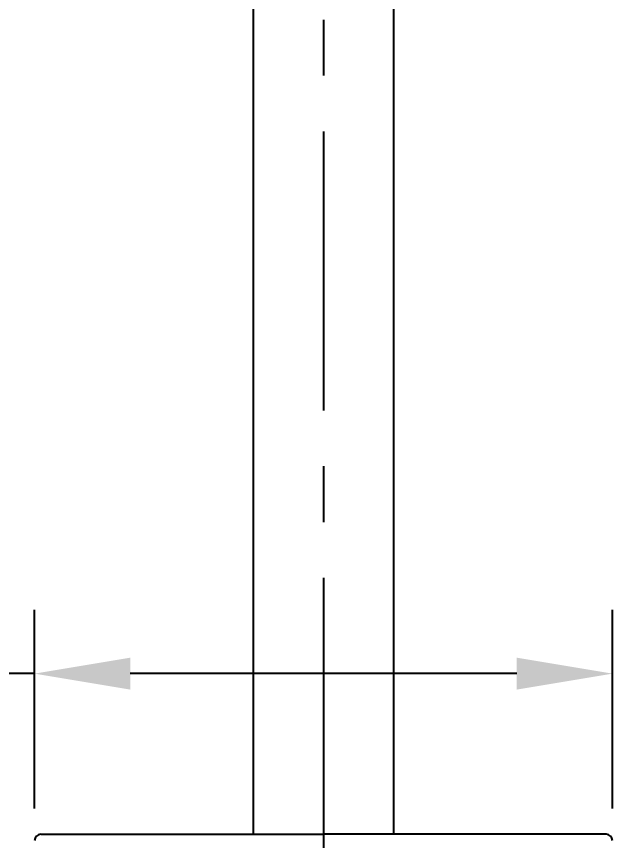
# Model space of a CAD drawing. Extents: x -4509 to -4089, y -1506 to -1209.
# Drawn here: x -4430.06 to -4411.38, y -1360.23 to -1334.39 of the extents above; entities that cross this region are included whole.
import ezdxf

# ---------------------------------------------------------------- set-up
doc = ezdxf.new("R2010")
doc.units = 0
doc.header["$LTSCALE"] = 7
doc.linetypes.add('CENTER', pattern=[2, 1.25, -0.25, 0.25, -0.25])
doc.layers.get('Defpoints').update_dxf_attribs({"linetype": 'CONTINUOUS'})
for name, color, linetype in [('0811-9_9_1_1DXF_CONTINUOUS_LINE', 7, 'CONTINUOUS'), ('CL', 1, 'CENTER'), ('DWG', 7, 'CONTINUOUS')]:
    doc.layers.add(name, color=color, linetype=linetype)
doc.styles.add('DD', font='romans', dxfattribs={"bigfont": 'GHS.shx'})
doc.dimstyles.new('CWC', dxfattribs={"dimscale": 0, "dimtxt": 3.5, "dimasz": 3, "dimexe": 2, "dimexo": 1, "dimgap": 1, "dimtad": 1, "dimdec": 4, "dimdsep": 46, "dimtxsty": 'DD', "dimcen": 3, "dimclrd": 2, "dimclre": 2, "dimclrt": 2, "dimadec": 3, "dimazin": 2, "dimtfac": 1, "dimtdec": 4, "dimtmove": 0, "dimatfit": 3, "dimfxl": 1, "dimtvp": 1, "dimtolj": 1, "dimtzin": 0, "dimlwd": -1, "dimlwe": -1, "dimarcsym": 0})

# ---------------------------------------------------------------- blocks, each defined once
blk = doc.blocks.new('*D1')
at = {"layer": 'Defpoints', "color": 0, "transparency": 16777216}
for p in [(-5050.242, -2463.818), (-5068.358, -2469.05), (-5050.242, -2469.05)]:
    blk.add_point(p, dxfattribs=at)
at = {"layer": 'DWG', "color": 2, "transparency": 16777216}
for p, q in [((-5068.358, -2468.05), (-5068.358, -2461.818)), ((-5050.242, -2468.05), (-5050.242, -2461.818)), ((-5068.358, -2463.818), (-5084.191, -2463.818)), ((-5053.242, -2463.818), (-5065.358, -2463.818))]:
    blk.add_line(p, q, dxfattribs=at)
for points in [[(-5065.358, -2463.318), (-5065.358, -2464.318), (-5068.358, -2463.818)], [(-5053.242, -2463.318), (-5053.242, -2464.318), (-5050.242, -2463.818)]]:
    blk.add_solid(points, dxfattribs=at)
at = {"layer": 'DWG', "color": 2, "transparency": 16777216, "insert": (-5078.191, -2460.152), "char_height": 3.5, "attachment_point": 5, "style": 'DD'}
blk.add_mtext('\\A1;(91)', dxfattribs=at)
blk = doc.blocks.new('*D8')
at = {"layer": 'Defpoints', "color": 0, "transparency": 16777216}
for p in [(-5061.499, -2391.054), (-5091.83, -2505.254), (-5061.499, -2505.254)]:
    blk.add_point(p, dxfattribs=at)
at = {"layer": 'DWG', "color": 2, "transparency": 16777216}
for p, q in [((-5084.092, -2391.054), (-5093.83, -2391.054)), ((-5062.499, -2391.054), (-5075.364, -2391.054)), ((-5091.83, -2394.054), (-5091.83, -2502.254)), ((-5062.499, -2505.254), (-5093.83, -2505.254))]:
    blk.add_line(p, q, dxfattribs=at)
for points in [[(-5092.33, -2394.054), (-5091.33, -2394.054), (-5091.83, -2391.054)], [(-5092.33, -2502.254), (-5091.33, -2502.254), (-5091.83, -2505.254)]]:
    blk.add_solid(points, dxfattribs=at)
at = {"layer": 'DWG', "color": 2, "transparency": 16777216, "insert": (-5094.58, -2448.154), "char_height": 3.5, "attachment_point": 5, "rotation": 90, "style": 'DD'}
blk.add_mtext('\\A1;570{\\H0.5x;\\S%%P5^ ;}', dxfattribs=at)

msp = doc.modelspace()

# ---------------------------------------------------------------- linework, layer by layer
at = {"layer": '0811-9_9_1_1DXF_CONTINUOUS_LINE', "color": 7, "linetype": 'Continuous'}
for p, q in [((-4422.6366, -1360.03476), (-4422.6366, -1320.71543)), ((-4418.2366, -1360.03476), (-4418.2366, -1320.71543)), ((-4429.29481, -1360.03476), (-4420.43706, -1360.03476)), ((-4411.57931, -1360.03476), (-4420.43706, -1360.03476))]:
    msp.add_line(p, q, dxfattribs=at)
for centre, start, end in [((-4429.29481, -1360.23476), 90, 179), ((-4411.57931, -1360.23476), 1, 90)]:
    msp.add_arc(centre, 0.2, start, end, dxfattribs=at)
at = {"layer": 'CL'}
msp.add_line((-4420.4366, -1267.9948), (-4420.4366, -1398.8748), dxfattribs=at)

# ---------------------------------------------------------------- dimensions: what is measured, and where the dimension line sits
at = {"layer": 'DWG'}
dim = msp.add_linear_dim(base=(-4452.96708, -1396.4348), p1=(-4422.6366, -1282.2348), p2=(-4422.6366, -1396.4348), angle=90, text='570{\\H0.5x;\\S%%P5^ ;}', dimstyle='CWC', override={"dimscale": 1}, dxfattribs=at)
dim.commit()
dim.dimension.update_dxf_attribs({"geometry": '*D8', "text_midpoint": (-4455.71708, -1339.3348), "insert": (638.86273, 1108.81904)})
dim = msp.add_linear_dim(base=(-4411.37934, -1354.99929), p1=(-4429.49478, -1360.23127), p2=(-4411.37934, -1360.23127), text='(91)', dimstyle='CWC', override={"dimscale": 1}, dxfattribs=at)
dim.commit()
dim.dimension.update_dxf_attribs({"geometry": '*D1', "text_midpoint": (-4439.32811, -1354.99929), "dimtype": 128, "insert": (638.86273, 1108.81904)})

doc.saveas('drawing.dxf')
